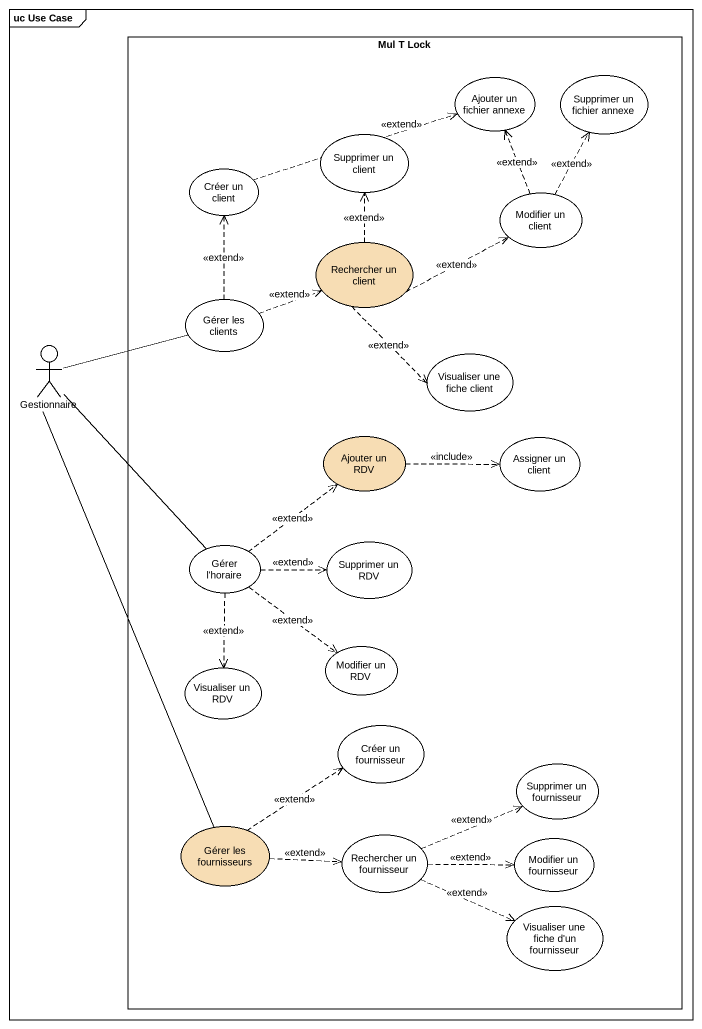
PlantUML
@startuml
mainframe uc Use Case
rectangle "Mul T Lock" as Mul_T_Lock {
  usecase "Ajouter un fichier annexe" as Ajouter_un_fichier_annexe
  usecase "Supprimer un fichier annexe" as Supprimer_un_fichier_annexe
  usecase "Supprimer un client" as Supprimer_un_client
  usecase "Créer un client" as Créer_un_client
  usecase "Modifier un client" as Modifier_un_client
  usecase "Rechercher un client" as Rechercher_un_client #F7DDB4
  usecase "Gérer les clients" as Gérer_les_clients
  usecase "Visualiser une fiche client" as Visualiser_une_fiche_client
  usecase "Ajouter un RDV" as Ajouter_un_RDV #F7DDB4
  usecase "Assigner un client" as Assigner_un_client
  usecase "Gérer l'horaire" as Gérer_l_horaire
  usecase "Supprimer un RDV" as Supprimer_un_RDV
  usecase "Visualiser un RDV" as Visualiser_un_RDV
  usecase "Modifier un RDV" as Modifier_un_RDV
  usecase "Créer un fournisseur" as Créer_un_fournisseur
  usecase "Supprimer un fournisseur" as Supprimer_un_fournisseur
  usecase "Gérer les fournisseurs" as Gérer_les_fournisseurs #F7DDB4
  usecase "Rechercher un fournisseur" as Rechercher_un_fournisseur
  usecase "Modifier un fournisseur" as Modifier_un_fournisseur
  usecase "Visualiser une fiche d'un fournisseur" as Visualiser_une_fiche_d_un
}
actor Gestionnaire
Créer_un_client .right.> Ajouter_un_fichier_annexe : <<extend>>
Modifier_un_client .up.> Ajouter_un_fichier_annexe : <<extend>>
Modifier_un_client .up.> Supprimer_un_fichier_annexe : <<extend>>
Rechercher_un_client .up.> Supprimer_un_client : <<extend>>
Rechercher_un_client .right.> Modifier_un_client : <<extend>>
Rechercher_un_client ..> Visualiser_une_fiche_client : <<extend>>
Gérer_les_clients .up.> Créer_un_client : <<extend>>
Gérer_les_clients .right.> Rechercher_un_client : <<extend>>
Gestionnaire -right- Gérer_les_clients
Gestionnaire -- Gérer_l_horaire
Gestionnaire -- Gérer_les_fournisseurs
Ajouter_un_RDV .right.> Assigner_un_client : <<include>>
Gérer_l_horaire .up.> Ajouter_un_RDV : <<extend>>
Gérer_l_horaire .right.> Supprimer_un_RDV : <<extend>>
Gérer_l_horaire ..> Visualiser_un_RDV : <<extend>>
Gérer_l_horaire ..> Modifier_un_RDV : <<extend>>
Gérer_les_fournisseurs .up.> Créer_un_fournisseur : <<extend>>
Gérer_les_fournisseurs .right.> Rechercher_un_fournisseur : <<extend>>
Rechercher_un_fournisseur .right.> Supprimer_un_fournisseur : <<extend>>
Rechercher_un_fournisseur .right.> Modifier_un_fournisseur : <<extend>>
Rechercher_un_fournisseur .right.> Visualiser_une_fiche_d_un : <<extend>>
@enduml
